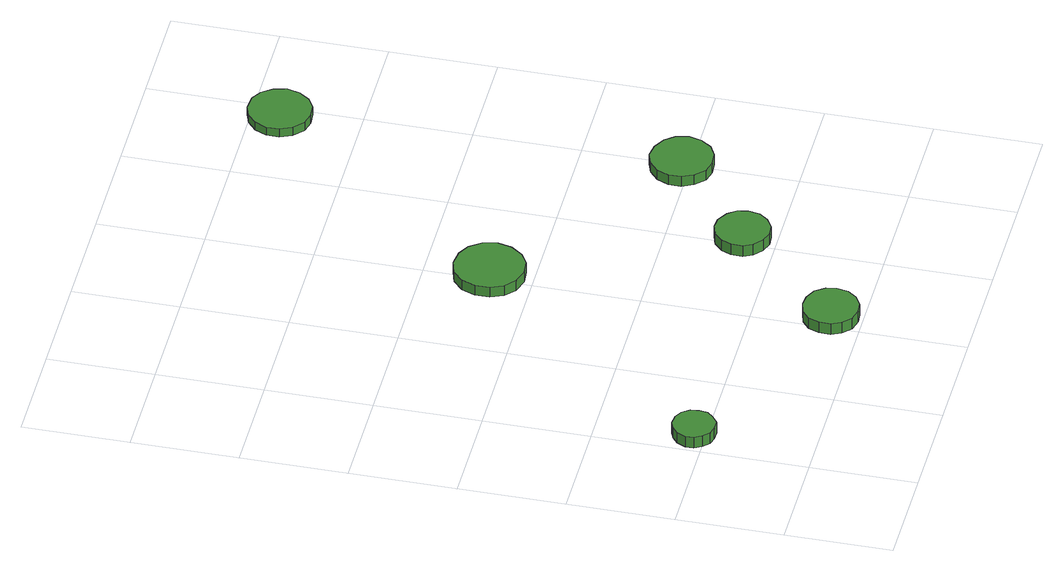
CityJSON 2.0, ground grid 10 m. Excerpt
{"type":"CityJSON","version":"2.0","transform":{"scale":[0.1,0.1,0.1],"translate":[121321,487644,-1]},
"CityObjects":{
"tree1":{"type":"SolitaryVegetationObject","attributes":{"function":"something"},"geometry":[{"type":"MultiSurface","lod":"1","boundaries":[[[0,1,2,3,4,5,6,7,8,9,10,11,12,13,14]],[[15,16,17,18,19,20,21,22,23,24,25,26,27,28,29]],[[0,29,28,1]],[[1,28,27,2]],[[2,27,26,3]],[[3,26,25,4]],[[4,25,24,5]],[[5,24,23,6]],[[6,23,22,7]],[[7,22,21,8]],[[8,21,20,9]],[[9,20,19,10]],[[10,19,18,11]],[[11,18,17,12]],[[12,17,16,13]],[[13,16,15,14]],[[14,15,29,0]]]}]},
"tree2":{"type":"SolitaryVegetationObject","attributes":{"function":"something"},"geometry":[{"type":"MultiSurface","lod":"1","boundaries":[[[30,31,32,33,34,35,36,37,38,39,40,41,42,43,44]],[[45,46,47,48,49,50,51,52,53,54,55,56,57,58,59]],[[30,59,58,31]],[[31,58,57,32]],[[32,57,56,33]],[[33,56,55,34]],[[34,55,54,35]],[[35,54,53,36]],[[36,53,52,37]],[[37,52,51,38]],[[38,51,50,39]],[[39,50,49,40]],[[40,49,48,41]],[[41,48,47,42]],[[42,47,46,43]],[[43,46,45,44]],[[44,45,59,30]]]}]},
"tree3":{"type":"SolitaryVegetationObject","attributes":{"function":"something"},"geometry":[{"type":"MultiSurface","lod":"1","boundaries":[[[60,61,62,63,64,65,66,67,68,69,70,71,72,73,74]],[[75,76,77,78,79,80,81,82,83,84,85,86,87,88,89]],[[60,89,88,61]],[[61,88,87,62]],[[62,87,86,63]],[[63,86,85,64]],[[64,85,84,65]],[[65,84,83,66]],[[66,83,82,67]],[[67,82,81,68]],[[68,81,80,69]],[[69,80,79,70]],[[70,79,78,71]],[[71,78,77,72]],[[72,77,76,73]],[[73,76,75,74]],[[74,75,89,60]]]}]},
"tree4":{"type":"SolitaryVegetationObject","attributes":{"function":"something"},"geometry":[{"type":"MultiSurface","lod":"1","boundaries":[[[90,91,92,93,94,95,96,97,98,99,100,101,102,103,104]],[[105,106,107,108,109,110,111,112,113,114,115,116,117,118,119]],[[90,119,118,91]],[[91,118,117,92]],[[92,117,116,93]],[[93,116,115,94]],[[94,115,114,95]],[[95,114,113,96]],[[96,113,112,97]],[[97,112,111,98]],[[98,111,110,99]],[[99,110,109,100]],[[100,109,108,101]],[[101,108,107,102]],[[102,107,106,103]],[[103,106,105,104]],[[104,105,119,90]]]}]},
"tree5":{"type":"SolitaryVegetationObject","attributes":{"function":"something"},"geometry":[{"type":"MultiSurface","lod":"1","boundaries":[[[120,121,122,123,124,125,126,127,128,129,130,131,132,133,134]],[[135,136,137,138,139,140,141,142,143,144,145,146,147,148,149]],[[120,149,148,121]],[[121,148,147,122]],[[122,147,146,123]],[[123,146,145,124]],[[124,145,144,125]],[[125,144,143,126]],[[126,143,142,127]],[[127,142,141,128]],[[128,141,140,129]],[[129,140,139,130]],[[130,139,138,131]],[[131,138,137,132]],[[132,137,136,133]],[[133,136,135,134]],[[134,135,149,120]]]}]},
"tree6":{"type":"SolitaryVegetationObject","attributes":{"function":"something"},"geometry":[{"type":"MultiSurface","lod":"1","boundaries":[[[150,151,152,153,154,155,156,157,158,159,160,161,162,163,164]],[[165,166,167,168,169,170,171,172,173,174,175,176,177,178,179]],[[150,179,178,151]],[[151,178,177,152]],[[152,177,176,153]],[[153,176,175,154]],[[154,175,174,155]],[[155,174,173,156]],[[156,173,172,157]],[[157,172,171,158]],[[158,171,170,159]],[[159,170,169,160]],[[160,169,168,161]],[[161,168,167,162]],[[162,167,166,163]],[[163,166,165,164]],[[164,165,179,150]]]}]}
},
"vertices":[
[44,111,20],[43,119,20],[38,126,20],[31,130,20],[22,131,20],[15,128,20],[9,123,20],[5,115,20],[5,107,20],[9,100,20],[15,94,20],[22,92,20],[31,92,20],[38,97,20],[43,103,20],[43,103,8],[38,97,8],[31,92,8],[22,92,8],[15,94,8],[9,100,8],[5,107,8],[5,115,8],[9,123,8],[15,128,8],[22,131,8],[31,130,8],[38,126,8],[43,119,8],[44,111,8],
[243,30,20],[241,40,20],[235,49,20],[225,54,20],[215,55,20],[204,52,20],[196,45,20],[192,35,20],[192,24,20],[196,15,20],[204,7,20],[215,4,20],[225,5,20],[235,11,20],[241,19,20],[241,19,8],[235,11,8],[225,5,8],[215,4,8],[204,7,8],[196,15,8],[192,24,8],[192,35,8],[196,45,8],[204,52,8],[215,55,8],[225,54,8],[235,49,8],[241,40,8],[243,30,8],
[239,340,20],[236,354,20],[228,365,20],[217,371,20],[203,373,20],[190,369,20],[180,360,20],[175,347,20],[175,333,20],[180,321,20],[190,312,20],[203,308,20],[217,309,20],[228,316,20],[236,327,20],[236,327,9],[228,316,9],[217,309,9],[203,308,9],[190,312,9],[180,321,9],[175,333,9],[175,347,9],[180,360,9],[190,369,9],[203,373,9],[217,371,9],[228,365,9],[236,354,9],[239,340,9],
[334,132,20],[332,142,20],[326,150,20],[316,156,20],[306,157,20],[296,154,20],[288,146,20],[284,137,20],[284,126,20],[288,117,20],[296,110,20],[306,106,20],[316,107,20],[326,113,20],[332,121,20],[332,121,8],[326,113,8],[316,107,8],[306,106,8],[296,110,8],[288,117,8],[284,126,8],[284,137,8],[288,146,8],[296,154,8],[306,157,8],[316,156,8],[326,150,8],[332,142,8],[334,132,8],
[428,208,19],[425,220,19],[418,229,19],[407,235,19],[395,237,19],[384,233,19],[375,225,19],[370,214,19],[370,202,19],[375,191,19],[384,182,19],[395,179,19],[407,180,19],[418,186,19],[425,196,19],[425,196,8],[418,186,8],[407,180,8],[395,179,8],[384,182,8],[375,191,8],[370,202,8],[370,214,8],[375,225,8],[384,233,8],[395,237,8],[407,235,8],[418,229,8],[425,220,8],[428,208,8],
[416,574,18],[413,586,18],[406,596,18],[396,602,18],[383,603,18],[372,599,18],[363,591,18],[358,580,18],[358,568,18],[363,557,18],[372,548,18],[383,545,18],[396,546,18],[406,552,18],[413,562,18],[413,562,9],[406,552,9],[396,546,9],[383,545,9],[372,548,9],[363,557,9],[358,568,9],[358,580,9],[363,591,9],[372,599,9],[383,603,9],[396,602,9],[406,596,9],[413,586,9],[416,574,9]
]}
